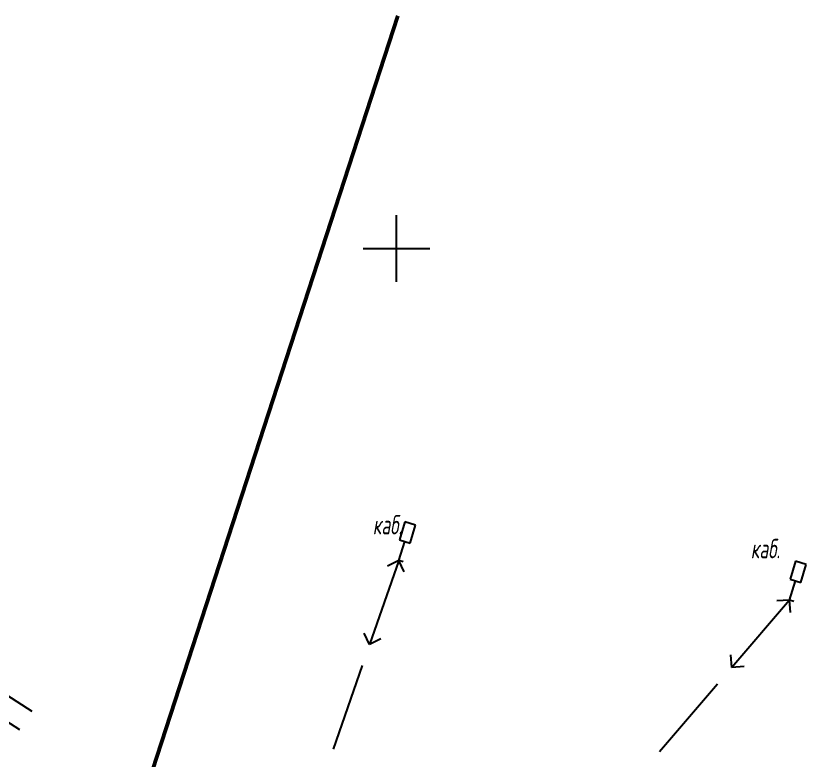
# Model space of a CAD drawing. Header units: millimetres. Extents: x -1799 to 6962, y -1020 to 4121.
# Drawn here: x -1674.3 to -1531.8, y 3986.4 to 4120.6 of the extents above; entities that cross this region are included whole.
import ezdxf

# ---------------------------------------------------------------- set-up
doc = ezdxf.new("R2010")
doc.units = ezdxf.units.MM
doc.linetypes.add('CONTI', pattern=[0])
for name, color, linetype in [('NAD_MDEFAULT', 7, 'CONTI'), ('PI_TTDEFAULT', 5, 'CONTI'), ('SETKR', 2, 'CONTI'), ('SIT_LDEFAULT', 7, 'CONTI'), ('USLZNDEFAULT', 7, 'CONTI'), ('ОТКОСЫ', 7, 'Continuous')]:
    doc.layers.add(name, color=color, linetype=linetype)
doc.styles.add('eskd', font='spds.shx', dxfattribs={"width": 1.2, "oblique": 15})

# ---------------------------------------------------------------- blocks, each defined once
blk = doc.blocks.new('BL_333')
at = {"color": 0}
for p, q in [((0, -6), (0, 6)), ((-6, 0), (6, 0))]:
    blk.add_line(p, q, dxfattribs=at)
blk = doc.blocks.new('BL_12')
at = {"color": 0}
for p, q in [((1, 7), (-1, 7)), ((-1, 7), (-1, 3.6)), ((1, 3.6), (1, 7)), ((-1, 3.6), (0, 3.6)), ((0, 0), (0, 3.6)), ((0, 3.6), (1, 3.6)), ((0.8, 0), (0, 0))]:
    blk.add_line(p, q, dxfattribs=at)

msp = doc.modelspace()

# ---------------------------------------------------------------- linework, layer by layer
at = {"color": 1, "linetype": 'CONTI', "lineweight": 50}
msp.add_line((-1747.85, 3682.37, 352.43), (-1605.45, 4120.58, -88.59), dxfattribs=at)
at = {"layer": 'PI_TTDEFAULT', "color": 5}
for p in [(-1605.23, 4022.39, 216.74), (-1534.81, 4015.29, 218.4)]:
    msp.add_point(p, dxfattribs=at)
at = {"layer": 'SIT_LDEFAULT', "color": 7}
for p, q in [((-1605.23, 4022.39), (-1610.51, 4007.29)), ((-1605.23, 4022.39), (-1607.27, 4021.41)), ((-1604.25, 4020.35), (-1605.23, 4022.39)), ((-1534.81, 4015.29), (-1545.22, 4003.14)), ((-1534.81, 4015.29), (-1537.07, 4015.12)), ((-1534.64, 4013.03), (-1534.81, 4015.29)), ((-1610.51, 4007.29), (-1611.49, 4009.32)), ((-1608.47, 4008.27), (-1610.51, 4007.29)), ((-1545.22, 4003.14), (-1545.39, 4005.39)), ((-1611.83, 4003.51), (-1617.1, 3988.4)), ((-1542.96, 4003.31), (-1545.22, 4003.14)), ((-1547.82, 4000.1), (-1558.23, 3987.95))]:
    msp.add_line(p, q, dxfattribs=at)
at = {"layer": 'ОТКОСЫ', "color": 26, "linetype": 'CONTI'}
for p, q in [((-1679.21, 4000.26), (-1671.38, 3995.25)), ((-1681.37, 3996.89), (-1673.62, 3991.94))]:
    msp.add_line(p, q, dxfattribs=at)

# ---------------------------------------------------------------- block references
at = {"layer": 'SETKR', "color": 82}
msp.add_blockref('BL_333', (-1605.65, 4078.64), dxfattribs=at)
at = {"layer": 'USLZNDEFAULT', "color": 7, "rotation": 342.9999999999999}
for p in [(-1605.23, 4022.39), (-1534.81, 4015.29)]:
    msp.add_blockref('BL_12', p, dxfattribs=at)

# ---------------------------------------------------------------- texts
at = {"layer": 'NAD_MDEFAULT', "color": 7, "style": 'eskd', "oblique": 10, "width": 0.8}
for p in [(-1609.94, 4027.12), (-1541.8, 4022.81)]:
    msp.add_text('каб.', height=3.5, dxfattribs=at).set_placement(p)

doc.saveas('drawing.dxf')
